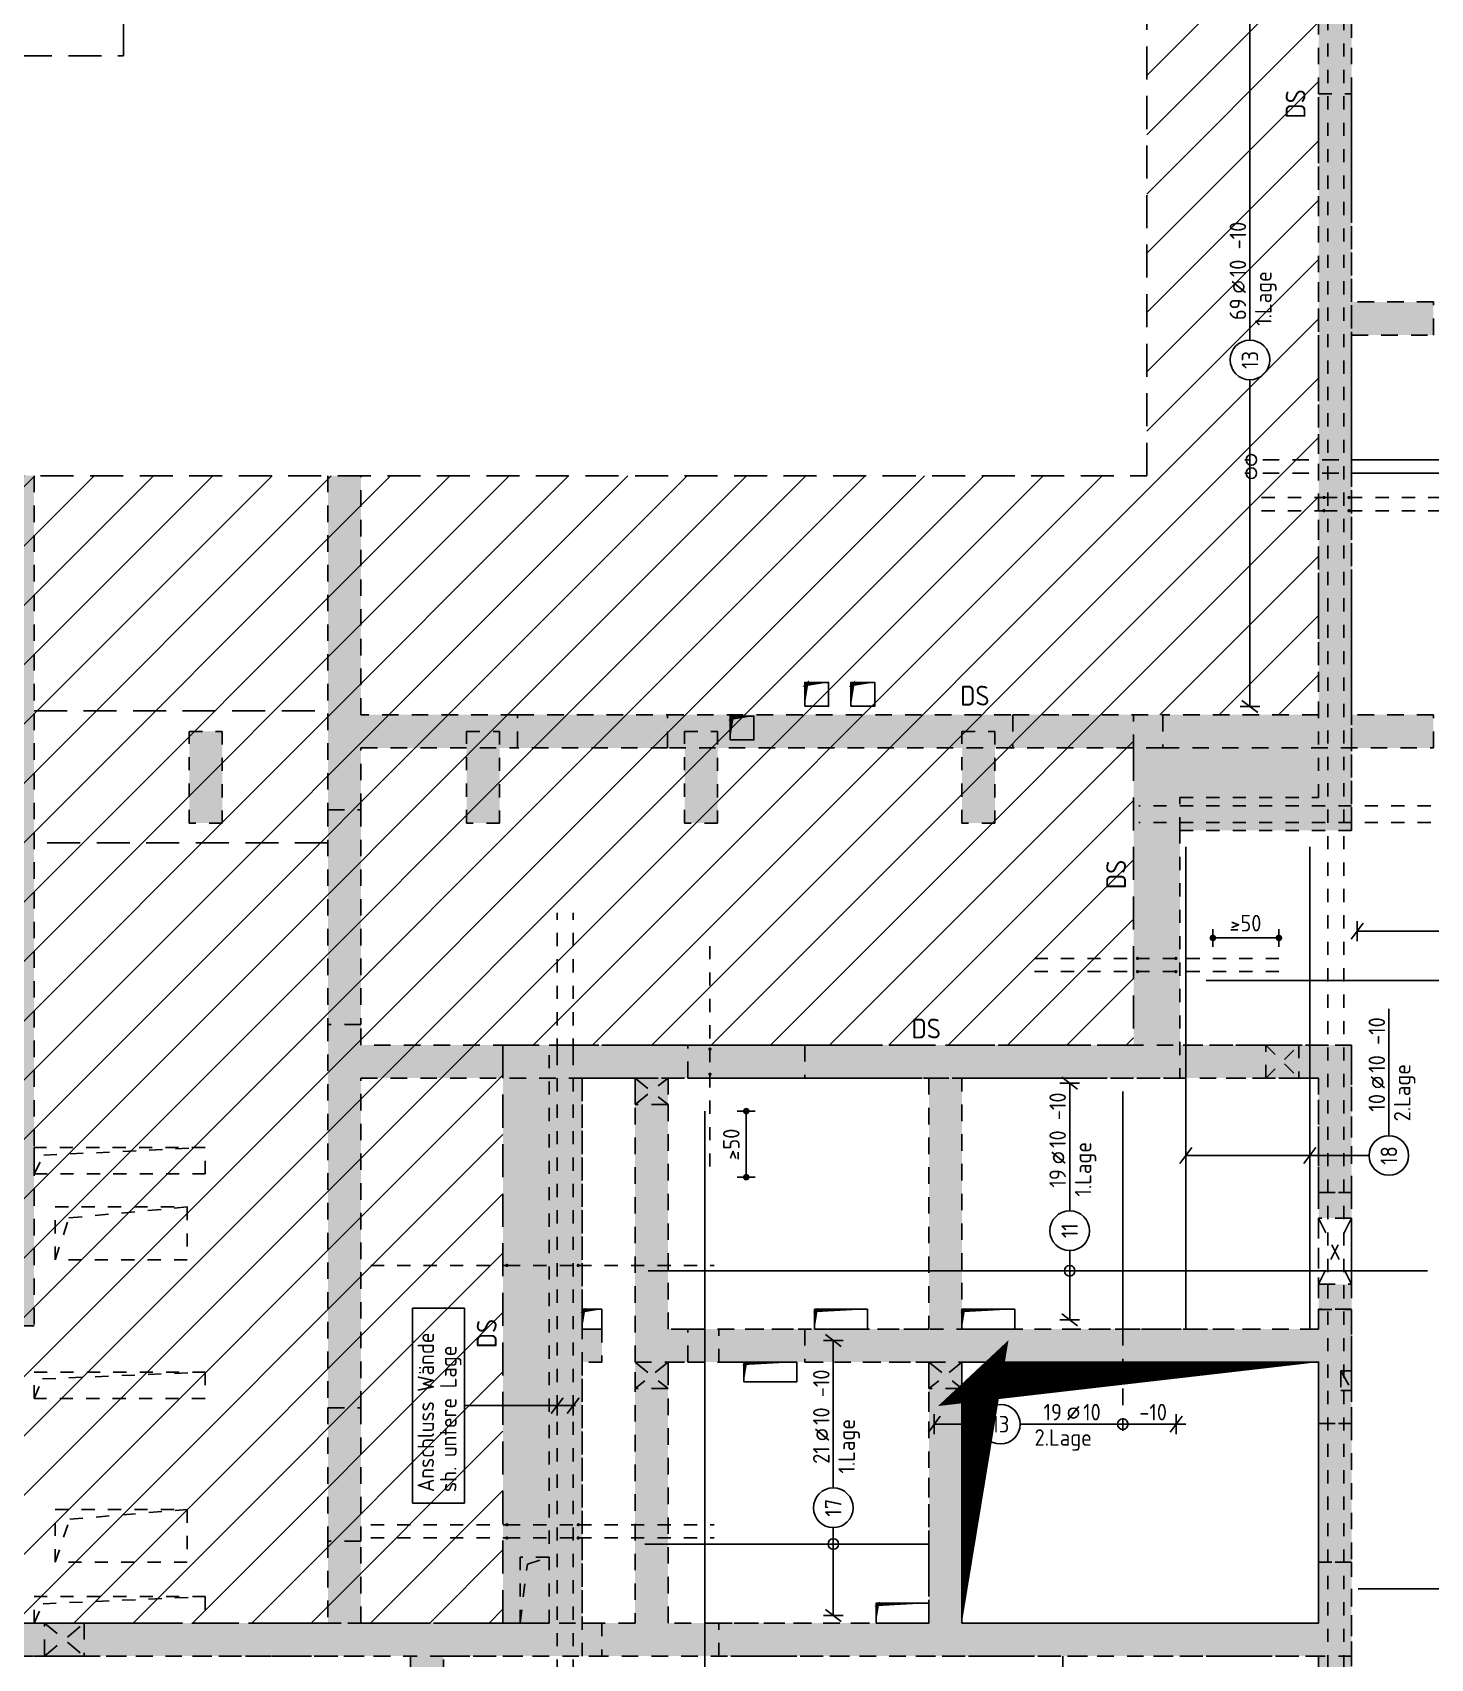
# Model space of a CAD drawing. Extents: x 6 to 95.2, y -7.1 to 49.1.
# Drawn here: x 44.34 to 54.93, y 15.61 to 27.92 of the extents above; entities that cross this region are included whole.
import ezdxf
from ezdxf.enums import TextEntityAlignment as Align

# ---------------------------------------------------------------- set-up
doc = ezdxf.new("R2010")
doc.units = 0
doc.header["$LTSCALE"] = 0.5
for name, pattern in [('AUSGEZOGEN', [1000.01, 1000, 0.01]), ('DASHED', [0.75, 0.5, -0.25]), ('DOT', [0.175, 0.05, -0.125]), ('HIDDEN', [0.375, 0.25, -0.125]), ('HIDDEN2', [0.187, 0.125, -0.062]), ('PUNKT', [0.175, 0.05, -0.125]), ('STRICHLINIE', [0.75, 0.5, -0.25]), ('VERDECKT', [0.375, 0.25, -0.125])]:
    doc.linetypes.add(name, pattern=pattern)
for name, color, linetype in [('1.UG', 7, 'Continuous'), ('BETON', 7, 'Continuous'), ('DD', 7, 'Continuous'), ('DETAIL', 7, 'Continuous'), ('DRUEBER', 7, 'Continuous'), ('DS', 7, 'Continuous'), ('grau_dunkel', 7, 'Continuous'), ('grau_hell', 7, 'Continuous'), ('grau_mittel', 7, 'Continuous'), ('HILFE', 7, 'Continuous'), ('MASSE', 7, 'Continuous'), ('OBJEKT', 7, 'Continuous'), ('RND', 7, 'Continuous'), ('SCHATTEN', 7, 'Continuous'), ('TEXT', 7, 'Continuous'), ('VERDECKT', 7, 'Continuous'), ('WD', 7, 'Continuous')]:
    doc.layers.add(name, color=color, linetype=linetype)
doc.layers.add('NOPLOT', color=7, linetype='Continuous', plot=False)
doc.styles.add('txt', font='isocp.shx')
doc.dimstyles.new('DOT_I', dxfattribs={"dimscale": 0.5, "dimtxt": 0.25, "dimasz": 0.25, "dimexe": 0.1, "dimexo": 0.3, "dimgap": 0.1, "dimtad": 1, "dimdec": 3, "dimzin": 3, "dimtxsty": 'txt', "dimblk": 'DOT', "dimblk1": 'DOT', "dimblk2": 'DOT', "dimsah": 1, "dimcen": 0.1, "dimse1": 1, "dimse2": 1, "dimazin": 0, "dimtfac": 1, "dimtdec": 4, "dimtix": 1, "dimtmove": 2, "dimatfit": 3, "dimfxl": 0, "dimtvp": 1, "dimtolj": 1, "dimtzin": 0, "dimarcsym": 0})

# ---------------------------------------------------------------- blocks, each defined once
blk = doc.blocks.new('lei_gre')
at = {"layer": 'RND', "color": 7, "linetype": 'Continuous'}
for p, q in [((-0.09, -0.12), (0.09, 0.12)), ((0, 0.15), (0, -0.15))]:
    blk.add_line(p, q, dxfattribs=at)
blk = doc.blocks.new('RND_LEI')
at = {"layer": 'RND', "color": 7, "linetype": 'Continuous'}
blk.add_line((1.022, 0.066), (1.19, 0.27), dxfattribs=at)
for centre, radius in [((0, 0), 0.3), ((1.106, 0.168), 0.075)]:
    blk.add_circle(centre, radius, dxfattribs=at)
at = {"layer": 'RND', "color": 7, "linetype": 'Continuous', "style": 'txt'}
blk.add_attdef('ANZ', text='', height=0.25, dxfattribs=at).set_placement((0.931, 0.057), align=Align.RIGHT)
for tag, p in [('DUM', (1.253, 0.057)), ('ABSTD', (1.674, 0.057)), ('POSTXT', (0.374, -0.327))]:
    blk.add_attdef(tag, p, '', height=0.25, dxfattribs=at)
blk.add_attdef('POSL', text='', height=0.25, dxfattribs=at).set_placement((0, 0), align=Align.MIDDLE)
blk = doc.blocks.new('DOT')
at = {"layer": 'MASSE', "color": 7, "linetype": 'Continuous'}
for p, q in [((0, 0), (-1, 0)), ((0, 0.54), (0, -0.54))]:
    blk.add_line(p, q, dxfattribs=at)
at = {"layer": 'MASSE', "color": 7, "linetype": 'Continuous', "const_width": 0.2}
blk.add_lwpolyline([(-0.1, 0, 1), (0.1, 0, 1)], format="xyb", close=True, dxfattribs=at)
blk = doc.blocks.new('*D37')
at = {"layer": 'Defpoints', "color": 0, "linetype": 'AUSGEZOGEN', "transparency": 16777216}
for p in [(53.278, 21.067), (53.278, 21.067), (53.778, 21.067)]:
    blk.add_point(p, dxfattribs=at)
at = {"layer": 'MASSE', "color": 0, "linetype": 'AUSGEZOGEN', "lineweight": -2, "transparency": 16777216}
blk.add_line((53.653, 21.067), (53.403, 21.067), dxfattribs=at)
at = {"layer": 'MASSE', "color": 0, "linetype": 'AUSGEZOGEN', "lineweight": -2, "transparency": 16777216, "xscale": 0.125, "yscale": 0.125, "zscale": 0.125, "rotation": 180}
blk.add_blockref('DOT', (53.278, 21.067), dxfattribs=at)
at = {"layer": 'MASSE', "color": 0, "linetype": 'AUSGEZOGEN', "lineweight": -2, "transparency": 16777216, "xscale": 0.125, "yscale": 0.125, "zscale": 0.125}
blk.add_blockref('DOT', (53.778, 21.067), dxfattribs=at)
at = {"layer": 'MASSE', "color": 0, "linetype": 'AUSGEZOGEN', "transparency": 16777216, "insert": (53.528, 21.179), "char_height": 0.125, "attachment_point": 5, "style": 'txt'}
blk.add_mtext('\\A1;>50', dxfattribs=at)
blk = doc.blocks.new('*D38')
at = {"layer": 'Defpoints', "color": 0, "linetype": 'AUSGEZOGEN', "transparency": 16777216}
for p in [(49.745, 19.756), (49.745, 19.256), (49.745, 19.256)]:
    blk.add_point(p, dxfattribs=at)
at = {"layer": 'MASSE', "color": 0, "linetype": 'AUSGEZOGEN', "lineweight": -2, "transparency": 16777216}
blk.add_line((49.745, 19.631), (49.745, 19.381), dxfattribs=at)
at = {"layer": 'MASSE', "color": 0, "linetype": 'AUSGEZOGEN', "lineweight": -2, "transparency": 16777216, "xscale": 0.125, "yscale": 0.125, "zscale": 0.125}
for p, rotation in [((49.745, 19.756), 90), ((49.745, 19.256), 270)]:
    blk.add_blockref('DOT', p, dxfattribs=dict(at, rotation=rotation))
at = {"layer": 'MASSE', "color": 0, "linetype": 'AUSGEZOGEN', "transparency": 16777216, "insert": (49.632, 19.506), "char_height": 0.125, "attachment_point": 5, "rotation": 90, "style": 'txt'}
blk.add_mtext('\\A1;>50', dxfattribs=at)

msp = doc.modelspace()

# ---------------------------------------------------------------- hatches: boundary and pattern name
at = {"layer": '1.UG', "linetype": 'DOT'}
h = msp.add_hatch(dxfattribs=at)
h.set_pattern_fill('DOTS', scale=0.05, double=1)
h.set_pattern_definition([(0, (7.57585, -45.04436), (0.0396875, 0.079375), [0, -0.079375])])
h.paths.add_polyline_path([(49.538, 18.10576), (49.538, 17.85576), (51.128, 17.85576), (51.128, 15.88076), (49.538, 15.88076), (49.538, 15.63076), (54.328, 15.63076), (54.328, 16.34076), (54.078, 16.34076), (54.078, 15.88076), (51.378, 15.88076), (51.378, 17.85576), (54.078, 17.85576), (54.078, 17.39076), (54.328, 17.39076), (54.328, 18.2555), (54.078, 18.2555), (54.078, 18.10576)], flags=17)
h.paths.add_polyline_path([(30.503, 15.63076), (30.503, 15.88076), (26.738, 15.88076), (26.738, 15.63076)], flags=17)
h.paths.add_polyline_path([(25.628, 14.00776), (25.328, 14.00776), (25.328, 10.28076), (24.853, 10.28076), (24.853, 9.98076), (25.328, 9.98076), (25.328, 8.88076), (25.628, 8.88076)])
h.paths.add_polyline_path([(21.173, 15.97576), (21.173, 15.67576), (21.628, 15.67576), (21.628, 8.88076), (21.838, 8.88076), (21.838, 9.98076), (22.378, 9.98076), (22.378, 10.28076), (21.838, 10.28076), (21.838, 15.97576)])
h.paths.add_polyline_path([(21.838, 18.02576), (21.838, 29.83076), (25.328, 29.83076), (25.328, 21.88076), (26.703, 21.88076), (26.703, 22.13076), (25.578, 22.13076), (25.578, 29.83076), (27.828, 29.83076), (27.828, 28.59076), (28.078, 28.59076), (28.078, 30.13076), (21.678, 30.13076), (21.678, 23.05576), (21.628, 23.05576), (21.628, 18.32576), (21.173, 18.32576), (21.173, 18.02576)])
h.paths.add_polyline_path([(28.078, 27.45576), (27.828, 27.45576), (27.828, 21.88076), (28.078, 21.88076)])
h.paths.add_polyline_path([(31.853, 9.18076), (31.553, 9.18076), (31.553, 8.88076), (31.853, 8.88076)])
h.paths.add_polyline_path([(39.053, 9.18076), (39.053, 8.88076), (39.353, 8.88076), (39.353, 9.18076)])
h.paths.add_polyline_path([(46.553, 9.18076), (46.553, 8.88076), (46.853, 8.88076), (46.853, 9.18076)])
h.paths.add_polyline_path([(54.353, 8.88076), (54.353, 9.18076), (54.053, 9.18076), (54.053, 8.88076)])
h.paths.add_polyline_path([(60.053, 9.18076), (60.053, 8.88076), (60.603, 8.88076), (60.603, 11.38076), (60.303, 11.38076), (60.303, 9.18076)])
h.paths.add_polyline_path([(60.303, 15.90576), (60.303, 15.60576), (60.603, 15.60576), (60.603, 15.90576)])
h.paths.add_polyline_path([(60.603, 22.63076), (60.303, 22.63076), (60.303, 21.88076), (60.603, 21.88076)])
h.paths.add_polyline_path([(60.603, 30.13076), (54.078, 30.13076), (54.078, 28.59076), (54.328, 28.59076), (54.328, 29.83076), (56.578, 29.83076), (56.578, 22.13076), (55.453, 22.13076), (55.453, 21.88076), (56.828, 21.88076), (56.828, 29.83076), (60.303, 29.83076), (60.303, 25.13076), (60.603, 25.13076)])
h.paths.add_polyline_path([(54.078, 22.13076), (53.028, 22.13076), (53.028, 21.88076), (54.328, 21.88076), (54.328, 27.45576), (54.078, 27.45576)])
h.paths.add_polyline_path([(51.378, 21.93576), (51.628, 21.93576), (51.628, 22.63076), (51.378, 22.63076)])
h.paths.add_polyline_path([(49.528, 22.63076), (49.278, 22.63076), (49.278, 21.93576), (49.528, 21.93576)])
h.paths.add_polyline_path([(47.878, 22.63076), (47.628, 22.63076), (47.628, 21.93576), (47.878, 21.93576)])
h.paths.add_polyline_path([(45.778, 22.63076), (45.528, 22.63076), (45.528, 21.93576), (45.778, 21.93576)])
h.paths.add_polyline_path([(43.878, 21.93576), (44.128, 21.93576), (44.128, 22.63076), (43.878, 22.63076)])
h.paths.add_polyline_path([(41.778, 21.93576), (42.028, 21.93576), (42.028, 22.63076), (41.778, 22.63076)])
h.paths.add_polyline_path([(40.128, 21.93576), (40.378, 21.93576), (40.378, 22.63076), (40.128, 22.63076)])
h.paths.add_polyline_path([(38.278, 22.63076), (38.028, 22.63076), (38.028, 21.93576), (38.278, 21.93576)])
h.paths.add_polyline_path([(48.253, 15.88076), (36.178, 15.88076), (36.178, 20.00576), (37.378, 20.00576), (37.378, 20.25576), (34.613, 20.25576), (34.613, 20.00576), (34.763, 20.00576), (34.763, 18.81576), (31.913, 18.81576), (31.913, 20.00576), (33.728, 20.00576), (33.728, 20.25576), (25.328, 20.25576), (25.328, 15.63076), (25.728, 15.63076), (25.728, 15.88076), (25.578, 15.88076), (25.578, 20.00576), (31.663, 20.00576), (31.663, 15.88076), (31.513, 15.88076), (31.513, 15.63076), (32.063, 15.63076), (32.063, 15.88076), (31.913, 15.88076), (31.913, 18.56576), (35.013, 18.56576), (35.013, 20.00576), (35.928, 20.00576), (35.928, 15.88076), (33.073, 15.88076), (33.073, 15.63076), (48.653, 15.63076), (48.653, 15.88076), (48.503, 15.88076), (48.503, 17.85576), (48.653, 17.85576), (48.653, 18.10576), (48.503, 18.10576), (48.503, 20.00576), (54.078, 20.00576), (54.078, 19.1405), (54.328, 19.1405), (54.328, 20.25576), (48.253, 20.25576)])
at = {"layer": 'grau_hell', "linetype": 'AUSGEZOGEN'}
h = msp.add_hatch(dxfattribs=at)
h.set_pattern_fill('ANSI31', color=9, scale=0.1, style=0, double=1)
h.set_pattern_definition([(45, (7.57585, -0.5435), (-0.2245064, 0.2245064), [])])
h.paths.add_polyline_path([(52.778, 29.83076), (52.778, 24.56509), (29.403, 24.56509), (29.403, 29.83076), (28.103, 29.83076), (28.103, 20.25576), (37.72785, 20.25576), (37.72785, 15.88076), (47.90285, 15.88076), (47.90285, 20.25576), (52.678, 20.25576), (52.678, 22.75576), (54.078, 22.75576), (54.078, 29.83076)])
at = {"layer": 'grau_hell'}
h = msp.add_hatch(color=9, dxfattribs=at)
h.paths.add_polyline_path([(52.898, 22.50576), (52.678, 22.50576), (52.678, 20.25576), (53.028, 20.25576), (53.028, 21.88076), (53.028, 22.13076), (54.078, 22.13076), (54.078, 22.50576)])
h.paths.add_polyline_path([(53.028, 22.13076), (53.028, 21.88076), (54.203, 21.88076), (54.203, 22.50576), (54.078, 22.50576), (54.078, 22.13076)])
h.paths.add_polyline_path([(54.203, 21.88076), (54.328, 21.88076), (54.328, 22.50576), (54.203, 22.50576)])
at = {"layer": 'grau_mittel', "extrusion": (0, 0, -1)}
for points in [[(-60.603, 15.33076), (-60.303, 15.33076), (-56.828, 15.33076), (-56.828, 15.18076), (-56.578, 15.18076), (-56.578, 16.38076), (-56.828, 16.38076), (-56.828, 15.58076), (-60.303, 15.58076), (-60.303, 20.40576), (-56.828, 20.40576), (-56.828, 19.40576), (-56.578, 19.40576), (-56.578, 20.80576), (-56.828, 20.80576), (-56.828, 20.65576), (-60.303, 20.65576), (-60.303, 29.83076), (-56.828, 29.83076), (-56.828, 25.96576), (-56.828, 22.30576), (-56.578, 22.30576), (-56.578, 22.50576), (-55.958, 22.50576), (-55.958, 22.75576), (-56.578, 22.75576), (-56.578, 25.63076), (-55.958, 25.63076), (-55.958, 25.88076), (-56.578, 25.88076), (-56.578, 29.83076), (-54.328, 29.83076), (-54.328, 25.88076), (-54.948, 25.88076), (-54.948, 25.63076), (-54.328, 25.63076), (-54.328, 22.75576), (-54.948, 22.75576), (-54.948, 22.50576), (-52.898, 22.50576), (-52.898, 22.75576), (-54.078, 22.75576), (-54.078, 29.83076), (-52.778, 29.83076), (-52.778, 30.13076), (-60.603, 30.13076)], [(-46.578, 22.03576), (-46.578, 24.56509), (-46.828, 24.56509), (-46.828, 22.75576), (-48.013, 22.75576), (-48.013, 22.50576), (-46.828, 22.50576), (-46.828, 22.03576)], [(-21.903, 8.88076), (-21.903, 9.18076), (-27.828, 9.18076), (-27.828, 15.63076), (-27.708, 15.63076), (-27.708, 15.88076), (-31.933, 15.88076), (-31.933, 15.63076), (-28.078, 15.63076), (-28.078, 9.18076), (-34.078, 9.18076), (-34.078, 15.63076), (-33.943, 15.63076), (-33.943, 15.88076), (-34.563, 15.88076), (-34.563, 15.63076), (-34.328, 15.63076), (-34.328, 9.18076), (-47.203, 9.18076), (-47.203, 15.63076), (-36.573, 15.63076), (-36.573, 15.88076), (-46.578, 15.88076), (-47.90285, 15.88076), (-48.903, 15.88076), (-48.903, 20.00576), (-46.828, 20.00576), (-46.828, 17.51076), (-46.578, 17.51076), (-46.578, 20.41076), (-46.828, 20.41076), (-46.828, 20.25576), (-49.303, 20.25576), (-49.303, 20.00576), (-49.153, 20.00576), (-49.153, 18.10576), (-49.303, 18.10576), (-49.303, 17.85576), (-49.153, 17.85576), (-49.153, 15.88076), (-51.128, 15.88076), (-51.128, 17.85576), (-50.188, 17.85576), (-50.188, 18.10576), (-51.128, 18.10576), (-51.128, 20.00568), (-50.188, 20.00576), (-50.188, 20.25576), (-54.328, 20.25576), (-54.328, 19.14076), (-54.078, 19.14076), (-54.078, 20.00576), (-51.378, 20.00576), (-51.378, 18.10575), (-54.078, 18.10576), (-54.078, 18.25576), (-54.328, 18.25576), (-54.328, 17.39076), (-54.078, 17.39076), (-54.078, 17.85576), (-51.378, 17.85576), (-51.378, 15.88076), (-54.078, 15.88076), (-54.078, 16.34076), (-54.328, 16.34076), (-54.328, 13.98076), (-54.078, 13.98076), (-54.078, 15.63076), (-47.453, 15.63076), (-47.453, 9.18076), (-54.078, 9.18076), (-54.078, 10.83576), (-54.328, 10.83576), (-54.328, 9.18076), (-55.003, 9.18076), (-55.003, 8.88076), (-54.803, 8.88076), (-54.803, 8.38044), (-54.503, 8.38044), (-54.503, 8.88076)], [(-46.578, 15.88076), (-46.578, 16.50076), (-46.828, 16.50076), (-46.828, 15.88076)]]:
    msp.add_hatch(color=61, dxfattribs=at).paths.add_polyline_path(points)
at = {"layer": 'grau_mittel'}
h = msp.add_hatch(color=61, dxfattribs=at)
h.paths.add_polyline_path([(28.853, 18.38076), (28.853, 18.13076), (30.863, 18.13076), (30.863, 18.38076)])
h.paths.add_polyline_path([(37.878, 18.38076), (37.878, 18.13076), (39.828, 18.13076), (39.828, 18.38076), (39.328, 18.38076), (39.328, 22.58576), (39.078, 22.58576), (39.078, 18.38076)])
h.paths.add_polyline_path([(34.763, 18.38076), (34.763, 18.31576), (34.513, 18.31576), (34.513, 18.38076), (32.163, 18.38076), (32.163, 18.31576), (31.913, 18.31576), (31.913, 18.38076), (30.863, 18.38076), (30.863, 18.13076), (37.278, 18.13076), (37.278, 18.38076)])
h.paths.add_polyline_path([(44.353, 24.56509), (44.053, 24.56509), (44.053, 18.38076), (40.428, 18.38076), (40.428, 18.13076), (44.353, 18.13076)])
h = msp.add_hatch(color=61, dxfattribs=at)
h.paths.add_polyline_path([(49.148, 22.50576), (49.148, 22.75576), (48.013, 22.75576), (48.013, 22.50576)])
h.paths.add_polyline_path([(51.763, 22.50576), (51.763, 22.75576), (49.148, 22.75576), (49.148, 22.50576)])
h.paths.add_polyline_path([(52.678, 22.50576), (52.678, 22.75576), (51.763, 22.75576), (51.763, 22.50576)])
h.paths.add_polyline_path([(52.678, 22.50576), (52.898, 22.50576), (52.898, 22.75576), (52.678, 22.75576)])
for points in [[(46.578, 20.41076), (46.828, 20.41076), (46.828, 22.03576), (46.578, 22.03576)], [(50.188, 20.00576), (50.188, 20.25576), (49.303, 20.25576), (49.303, 20.00576)], [(49.303, 18.10576), (49.303, 17.85576), (50.188, 17.85576), (50.188, 18.10576)], [(46.828, 17.51076), (46.578, 17.51076), (46.578, 16.50076), (46.828, 16.50076)], [(54.328, 17.39076), (54.078, 17.39076), (54.078, 16.34076), (54.328, 16.34076)]]:
    msp.add_hatch(color=61, dxfattribs=at).paths.add_polyline_path(points)
h = msp.add_hatch(color=61, dxfattribs=at)
h.paths.add_polyline_path([(54.078, 18.94576), (54.328, 18.94576), (54.328, 19.14076), (54.078, 19.14076)])
h.paths.add_polyline_path([(54.328, 18.44576), (54.078, 18.44576), (54.078, 18.25576), (54.328, 18.25576)])

# ---------------------------------------------------------------- linework, layer by layer
at = {"layer": 'BETON', "color": 6, "linetype": 'AUSGEZOGEN'}
msp.add_lwpolyline([(51.378, 17.85576), (54.078, 17.85576), (54.078, 15.88076), (51.378, 15.88076)], close=True, dxfattribs=at)
at = {"layer": 'DD', "color": 102, "linetype": 'HIDDEN2'}
for p, q in [((44.42619, 19.42237), (45.648, 19.48076)), ((44.353, 19.28076), (44.42619, 19.42237)), ((44.61755, 18.9472), (45.513, 19.03076)), ((44.513, 18.63076), (44.61755, 18.9472)), ((44.353, 17.58076), (44.41724, 17.72863)), ((44.41724, 17.72863), (45.648, 17.78076)), ((44.62345, 16.66689), (45.513, 16.74076)), ((44.513, 16.34076), (44.62345, 16.66689)), ((44.353, 15.88076), (44.4212, 16.02689)), ((44.4212, 16.02689), (45.648, 16.08076))]:
    msp.add_line(p, q, dxfattribs=at)
at = {"layer": 'DD', "color": 7, "linetype": 'HIDDEN2'}
for p, q in [((48.08787, 16.32572), (48.253, 16.38076)), ((48.033, 15.88076), (48.08787, 16.32572))]:
    msp.add_line(p, q, dxfattribs=at)
at = {"layer": 'DD', "color": 7, "linetype": 'AUSGEZOGEN'}
for points in [[(50.188, 22.82076), (50.368, 22.82076), (50.368, 23.00076), (50.188, 23.00076)], [(50.538, 22.82076), (50.718, 22.82076), (50.718, 23.00076), (50.538, 23.00076)], [(49.623, 22.56576), (49.803, 22.56576), (49.803, 22.74576), (49.623, 22.74576)], [(48.653, 18.25576), (48.503, 18.25576), (48.503, 18.10576), (48.653, 18.10576)], [(50.263, 18.25576), (50.663, 18.25576), (50.663, 18.10576), (50.263, 18.10576)], [(51.378, 18.10575), (51.778, 18.10575), (51.778, 18.25576), (51.378, 18.25576)], [(49.728, 17.70576), (50.128, 17.70576), (50.128, 17.85576), (49.728, 17.85576)], [(50.728, 15.88076), (51.128, 15.88076), (51.128, 16.03076), (50.728, 16.03076)]]:
    msp.add_lwpolyline(points, close=True, dxfattribs=at)
at = {"layer": 'DD', "color": 102, "linetype": 'HIDDEN2'}
for points in [[(44.353, 19.28076), (45.648, 19.28076), (45.648, 19.48076), (44.353, 19.48076)], [(44.513, 19.03076), (45.513, 19.03076), (45.513, 18.63076), (44.513, 18.63076)], [(44.353, 17.78076), (45.648, 17.78076), (45.648, 17.58076), (44.353, 17.58076)], [(44.513, 16.74076), (45.513, 16.74076), (45.513, 16.34076), (44.513, 16.34076)], [(44.353, 16.08076), (45.648, 16.08076), (45.648, 15.88076), (44.353, 15.88076)]]:
    msp.add_lwpolyline(points, close=True, dxfattribs=at)
at = {"layer": 'DD', "color": 7, "linetype": 'HIDDEN2'}
msp.add_lwpolyline([(48.033, 15.88076), (48.253, 15.88076), (48.253, 16.38076), (48.033, 16.38076)], close=True, dxfattribs=at)
at = {"layer": 'DETAIL', "color": 102, "linetype": 'STRICHLINIE'}
msp.add_lwpolyline([(39.73838, 36.02648), (39.73838, 27.74452), (45.02976, 27.74452), (45.02976, 36.02648)], close=True, dxfattribs=at)
at = {"layer": 'DRUEBER', "color": 7, "linetype": 'PUNKT', "lineweight": -2}
for points in [[(54.078, 27.45576), (54.328, 27.45576), (54.328, 21.88076), (53.028, 21.88076), (53.028, 22.13076), (54.078, 22.13076), (54.078, 27.45576)], [(36.178, 15.88076), (48.253, 15.88076), (48.253, 20.25576), (54.328, 20.25576), (54.328, 19.1405), (54.078, 19.1405), (54.078, 20.00576), (48.503, 20.00576), (48.503, 18.10576), (48.653, 18.10576), (48.653, 17.85576), (48.503, 17.85576), (48.503, 15.88076), (48.653, 15.88076), (48.653, 15.63076), (33.073, 15.63076)], [(49.538, 18.10576), (54.078, 18.10576), (54.078, 18.2555), (54.328, 18.2555), (54.328, 17.39076), (54.078, 17.39076), (54.078, 17.85576), (51.378, 17.85576), (51.378, 15.88076), (54.078, 15.88076), (54.078, 16.34076), (54.328, 16.34076), (54.328, 15.63076), (49.538, 15.63076), (49.538, 15.88076), (51.128, 15.88076), (51.128, 17.85576), (49.538, 17.85576), (49.538, 18.10576)]]:
    msp.add_lwpolyline(points, dxfattribs=at)
for points in [[(45.528, 22.63076), (45.778, 22.63076), (45.778, 21.93576), (45.528, 21.93576)], [(47.628, 22.63076), (47.878, 22.63076), (47.878, 21.93576), (47.628, 21.93576)], [(49.278, 22.63076), (49.528, 22.63076), (49.528, 21.93576), (49.278, 21.93576)], [(51.378, 22.63076), (51.628, 22.63076), (51.628, 21.93576), (51.378, 21.93576)]]:
    msp.add_lwpolyline(points, close=True, dxfattribs=at)
at = {"layer": 'DS', "color": 1, "linetype": 'DOT'}
for p, q in [((54.328, 21.88076), (54.328, 30.13076)), ((53.028, 21.88076), (53.028, 20.00576)), ((53.028, 21.88076), (54.328, 21.88076)), ((48.503, 15.63076), (48.503, 20.00576)), ((48.503, 20.00576), (53.028, 20.00576))]:
    msp.add_line(p, q, dxfattribs=at)
at = {"layer": 'DS', "color": 1, "linetype": 'DASHED'}
for p, q in [((52.678, 22.50576), (52.678, 20.25576)), ((47.90285, 15.88076), (47.90285, 20.25576)), ((47.90285, 20.25576), (52.678, 20.25576)), ((37.72785, 15.88076), (47.90285, 15.88076))]:
    msp.add_line(p, q, dxfattribs=at)
at = {"layer": 'grau_dunkel', "color": 21}
for points in [[(48.503, 18.10576, 0, 0.02446, 0), (48.51519, 18.25476, 0, 0, 0), (48.50399, 18.24357, 0.02446, 0, 0), (48.653, 18.25576, 0, 0, 0)], [(50.263, 18.10576, 0, 0.02446, 0), (50.27519, 18.25476, 0, 0, 0), (50.26331, 18.24458, 0.02237, 0, 0), (50.663, 18.25576, 0, 0, 0)], [(51.378, 18.10575, 0, 0.02446, 0), (51.39019, 18.25476, 0, 0, 0), (51.37831, 18.24458, 0.02238, 0, 0), (51.778, 18.25576, 0, 0, 0)], [(54.078, 17.85576, 0, 0.30999, 0), (51.3869, 17.70102, 0, 0, 0), (51.53849, 17.84263, 0.32206, 0, 0), (51.378, 15.88076, 0, 0, 0)], [(49.728, 17.70576, 0, 0.02446, 0), (49.74019, 17.85476, 0, 0, 0), (49.72831, 17.84458, 0.02237, 0, 0), (50.128, 17.85576, 0, 0, 0)], [(50.728, 15.88076, 0, 0.02446, 0), (50.74019, 16.02976, 0, 0, 0), (50.72831, 16.01958, 0.02237, 0, 0), (51.128, 16.03076, 0, 0, 0)]]:
    msp.add_lwpolyline(points, format="xyseb", dxfattribs=at)
at = {"layer": 'grau_hell', "color": 9}
msp.add_solid([(47.90285, 15.88076), (48.503, 15.88076), (47.90285, 20.00576), (48.503, 20.00576)], dxfattribs=at)
at = {"layer": 'HILFE', "color": 102, "linetype": 'DASHED'}
for p, q in [((52.778, 24.56509), (52.778, 30.45707)), ((29.403, 24.56509), (52.778, 24.56509))]:
    msp.add_line(p, q, dxfattribs=at)
at = {"layer": 'HILFE', "color": 102, "linetype": 'AUSGEZOGEN'}
msp.add_line((47.61139, 17.52682), (48.45208, 17.52682), dxfattribs=at)
msp.add_lwpolyline([(47.21877, 16.78954), (47.21877, 18.2641), (47.61139, 18.2641), (47.61139, 16.78954)], close=True, dxfattribs=at)
at = {"layer": 'MASSE', "color": 7, "linetype": 'AUSGEZOGEN'}
for p, q in [((53.41385, 21.12748), (53.46674, 21.12748)), ((49.68402, 19.39155), (49.68402, 19.44444))]:
    msp.add_line(p, q, dxfattribs=at)
at = {"layer": 'NOPLOT', "color": 191, "linetype": 'AUSGEZOGEN'}
msp.add_line((53.00069, 17.38631), (53.07371, 17.38631), dxfattribs=at)
at = {"layer": 'OBJEKT', "color": 7, "linetype": 'DASHED'}
for p, q in [((44.353, 22.78576), (46.578, 22.78576)), ((46.578, 21.78576), (44.353, 21.78576))]:
    msp.add_line(p, q, dxfattribs=at)
at = {"layer": 'OBJEKT', "color": 7, "linetype": 'HIDDEN2'}
msp.add_line((52.678, 22.50576), (52.678, 22.75576), dxfattribs=at)
at = {"layer": 'RND', "color": 7, "linetype": 'AUSGEZOGEN'}
for p, q in [((53.55848, 25.59208), (53.55848, 29.73856)), ((53.55848, 22.81943), (53.55848, 25.29208)), ((54.37027, 21.1184), (55.17727, 21.1184)), ((54.6102, 19.57011), (54.6102, 20.53143)), ((52.19385, 19.0008), (52.19385, 19.96757)), ((52.19385, 18.17626), (52.19385, 18.7008)), ((50.40434, 16.90378), (50.40434, 18.01974)), ((51.16877, 17.38631), (51.51941, 17.38631)), ((51.81941, 17.38631), (52.93537, 17.38631)), ((51.81941, 17.38631), (53.00069, 17.38631)), ((50.40434, 15.93752), (50.40434, 16.60378))]:
    msp.add_line(p, q, dxfattribs=at)
at = {"layer": 'RND', "color": 102, "linetype": 'VERDECKT'}
for p, q in [((54.45561, 24.68532), (53.51933, 24.68532)), ((54.45561, 24.58532), (53.51933, 24.58532)), ((52.59557, 18.10576), (52.59557, 17.33631))]:
    msp.add_line(p, q, dxfattribs=at)
at = {"layer": 'RND', "color": 1, "linetype": 'HIDDEN2'}
for p, q in [((48.31376, 20.20503), (48.31376, 21.25576)), ((48.43503, 20.20503), (48.43503, 21.25576))]:
    msp.add_line(p, q, dxfattribs=at)
at = {"layer": 'RND', "color": 102, "linetype": 'AUSGEZOGEN'}
msp.add_line((54.4602, 19.42011), (53.07371, 19.42011), dxfattribs=at)
at = {"layer": 'RND', "color": 1, "linetype": 'HIDDEN2'}
for points in [[(54.1481, 30.03812), (54.1481, 14.93076)], [(54.2701, 30.03812), (54.2701, 14.93076)], [(54.11885, 24.401), (54.309, 24.401)], [(54.309, 24.401), (55.089, 24.401)], [(54.11885, 24.301), (54.309, 24.301)], [(54.309, 24.301), (55.089, 24.301)], [(57.528, 22.0673), (52.71849, 22.0673)], [(57.528, 21.94192), (52.71849, 21.94192)], [(52.998, 20.91215), (52.70785, 20.91215)], [(52.998, 20.81215), (52.70785, 20.81215)], [(53.778, 20.91215), (52.998, 20.91215)], [(53.778, 20.81215), (52.998, 20.81215)], [(48.31376, 20.20503), (48.31376, 14.63076)], [(48.43503, 20.20503), (48.43503, 14.63076)], [(49.47043, 20.22576), (49.47043, 20.03561)], [(49.47043, 20.03561), (49.47043, 19.25561)], [(47.93285, 18.58807), (48.473, 18.58807)], [(48.473, 18.58807), (49.503, 18.58807)], [(47.93285, 16.62478), (48.473, 16.62478)], [(48.473, 16.62478), (49.503, 16.62478)], [(47.93285, 16.52478), (48.473, 16.52478)], [(48.473, 16.52478), (49.503, 16.52478)]]:
    msp.add_lwpolyline(points, dxfattribs=at)
at = {"layer": 'RND', "color": 1, "linetype": 'AUSGEZOGEN'}
for points in [[(54.45561, 24.68532), (56.25561, 24.68532)], [(54.45561, 24.58532), (56.25561, 24.58532)], [(53.07371, 18.10576), (53.07371, 21.75576)], [(54.01217, 18.10576), (54.01217, 21.75576)], [(53.228, 20.74502), (60.328, 20.74502)], [(52.59557, 19.90576), (52.59557, 18.10576)], [(49.43043, 19.7557), (49.43043, 9.2057)], [(49.003, 18.54761), (54.903, 18.54761)], [(48.978, 16.47901), (51.128, 16.47901)], [(54.378, 16.13878), (60.278, 16.13878)], [(52.14178, 9.18076), (52.14178, 15.63076)]]:
    msp.add_lwpolyline(points, dxfattribs=at)
at = {"layer": 'RND', "color": 7, "linetype": 'DOT'}
for points in [[(53.64642, 24.401), (54.11885, 24.401)], [(53.64642, 24.301), (54.11885, 24.301)], [(49.47043, 21.00576), (49.47043, 20.22576)], [(51.92785, 20.91215), (52.70785, 20.91215)], [(51.92785, 20.81215), (52.70785, 20.81215)], [(46.90285, 18.58807), (47.93285, 18.58807)], [(46.90285, 16.62478), (47.93285, 16.62478)], [(46.90285, 16.52478), (47.93285, 16.52478)]]:
    msp.add_lwpolyline(points, dxfattribs=at)
at = {"layer": 'RND', "color": 7, "linetype": 'AUSGEZOGEN', "const_width": 0.0125}
for points in [[(54.1126, 24.401, 1), (54.1251, 24.401, 1)], [(54.30275, 24.401, 1), (54.31525, 24.401, 1)], [(54.1126, 24.301, 1), (54.1251, 24.301, 1)], [(54.30275, 24.301, 1), (54.31525, 24.301, 1)], [(52.7141, 20.91215, 1), (52.7016, 20.91215, 1)], [(53.00425, 20.91215, 1), (52.99175, 20.91215, 1)], [(52.7141, 20.81215, 1), (52.7016, 20.81215, 1)], [(53.00425, 20.81215, 1), (52.99175, 20.81215, 1)], [(49.47043, 20.23201, 1), (49.47043, 20.21951, 1)], [(49.47043, 20.04186, 1), (49.47043, 20.02936, 1)], [(47.9266, 18.58807, 1), (47.9391, 18.58807, 1)], [(48.46675, 18.58807, 1), (48.47925, 18.58807, 1)], [(47.9266, 16.62478, 1), (47.9391, 16.62478, 1)], [(48.46675, 16.62478, 1), (48.47925, 16.62478, 1)], [(47.9266, 16.52478, 1), (47.9391, 16.52478, 1)], [(48.46675, 16.52478, 1), (48.47925, 16.52478, 1)]]:
    msp.add_lwpolyline(points, format="xyb", close=True, dxfattribs=at)
at = {"layer": 'RND', "color": 7, "linetype": 'AUSGEZOGEN'}
for centre in [(53.56933, 24.68532), (53.56933, 24.58532), (52.19385, 18.54761), (52.59557, 17.38631), (50.40434, 16.47901)]:
    msp.add_circle(centre, 0.04, dxfattribs=at)
at = {"layer": 'SCHATTEN', "color": 1, "linetype": 'AUSGEZOGEN'}
for points in [[(50.188, 22.82076, 0, 0.02935, 0), (50.20262, 22.99957, 0, 0, 0), (50.18919, 22.98613, 0.02935, 0, 0), (50.368, 23.00076, 0, 0, 0)], [(50.538, 22.82076, 0, 0.02935, 0), (50.55262, 22.99957, 0, 0, 0), (50.53919, 22.98613, 0.02935, 0, 0), (50.718, 23.00076, 0, 0, 0)], [(49.623, 22.56576, 0, 0.02935, 0), (49.63762, 22.74457, 0, 0, 0), (49.62419, 22.73113, 0.02935, 0, 0), (49.803, 22.74576, 0, 0, 0)]]:
    msp.add_lwpolyline(points, format="xyseb", dxfattribs=at)
at = {"layer": 'VERDECKT', "color": 7, "linetype": 'VERDECKT', "lineweight": -2}
for p, q in [((48.013, 22.75576), (49.148, 22.75576)), ((51.763, 22.75576), (52.898, 22.75576)), ((49.148, 22.50576), (48.013, 22.50576)), ((52.898, 22.50576), (51.763, 22.50576)), ((46.578, 22.03576), (46.578, 20.41076)), ((46.828, 22.03576), (46.828, 20.41076)), ((49.303, 20.25576), (50.188, 20.25576)), ((50.188, 20.00576), (49.303, 20.00576)), ((54.078, 19.14076), (54.078, 18.25576)), ((54.328, 19.14076), (54.328, 18.25576)), ((49.303, 18.10576), (50.188, 18.10576)), ((49.303, 17.85576), (50.188, 17.85576)), ((46.578, 17.51076), (46.578, 16.50076)), ((46.828, 17.51076), (46.828, 16.50076)), ((54.078, 17.39076), (54.078, 16.34076)), ((54.328, 17.39076), (54.328, 16.34076))]:
    msp.add_line(p, q, dxfattribs=at)
for points in [[(54.078, 29.83076), (54.078, 22.75576), (52.898, 22.75576), (52.898, 22.50576), (54.948, 22.50576), (54.948, 22.75576), (54.328, 22.75576), (54.328, 25.63076), (54.948, 25.63076), (54.948, 25.88076), (54.328, 25.88076), (54.328, 29.83076)], [(44.353, 24.56509), (44.353, 18.13076), (30.863, 18.13076), (30.863, 18.38076)], [(46.578, 24.56509), (46.578, 22.03576), (46.828, 22.03576), (46.828, 22.50576), (48.013, 22.50576), (48.013, 22.75576), (46.828, 22.75576), (46.828, 24.56509)], [(54.328, 13.98076), (54.328, 16.34076), (54.078, 16.34076), (54.078, 15.88076), (51.378, 15.88076), (51.378, 17.85576), (54.078, 17.85576), (54.078, 17.39076), (54.328, 17.39076), (54.328, 18.25576), (54.078, 18.25576), (54.078, 18.10576), (51.378, 18.10575), (51.378, 20.00576), (54.078, 20.00576), (54.078, 19.14076), (54.328, 19.14076), (54.328, 20.25576), (50.188, 20.25576), (50.188, 20.00576), (51.128, 20.00568), (51.128, 18.10576), (50.188, 18.10576), (50.188, 17.85576), (51.128, 17.85576), (51.128, 15.88076), (49.153, 15.88076), (49.153, 17.85576), (49.303, 17.85576), (49.303, 18.10576), (49.153, 18.10576), (49.153, 20.00576), (49.303, 20.00576), (49.303, 20.25576), (46.828, 20.25576), (46.828, 20.41076), (46.578, 20.41076), (46.578, 17.51076), (46.828, 17.51076), (46.828, 20.00576), (48.903, 20.00576), (48.903, 15.88076), (46.828, 15.88076), (46.828, 16.50076), (46.578, 16.50076), (46.578, 15.88076), (36.573, 15.88076)], [(36.573, 15.63076), (47.203, 15.63076), (47.203, 9.18076), (34.328, 9.18076)], [(47.453, 9.18076), (47.453, 15.63076), (54.078, 15.63076), (54.078, 13.98076)]]:
    msp.add_lwpolyline(points, dxfattribs=at)
msp.add_lwpolyline([(49.148, 22.75576), (51.763, 22.75576), (51.763, 22.50576), (49.148, 22.50576)], close=True, dxfattribs=at)
at = {"layer": 'WD', "color": 7, "linetype": 'HIDDEN2'}
for p, q in [((53.678, 20.00576), (53.928, 20.25576)), ((53.678, 20.25576), (53.928, 20.00576))]:
    msp.add_line(p, q, dxfattribs=at)
at = {"layer": 'WD', "color": 171, "linetype": 'HIDDEN'}
for p, q in [((48.903, 20.00576), (49.153, 19.80575)), ((48.903, 19.80575), (49.153, 20.00575)), ((54.078, 18.94576), (54.328, 18.44576)), ((54.328, 18.94576), (54.078, 18.44576)), ((49.153, 17.85576), (48.903, 17.65559)), ((48.903, 17.85559), (49.153, 17.65559)), ((51.128, 17.85576), (51.378, 17.65575)), ((51.378, 17.85576), (51.128, 17.65575)), ((54.248, 17.79075), (54.328, 17.64075)), ((44.433, 15.88076), (44.733, 15.63076)), ((44.433, 15.63076), (44.733, 15.88076))]:
    msp.add_line(p, q, dxfattribs=at)
at = {"layer": 'WD', "color": 7, "linetype": 'HIDDEN2'}
msp.add_lwpolyline([(53.678, 20.25576), (53.928, 20.25576), (53.928, 20.00576), (53.678, 20.00576)], close=True, dxfattribs=at)
at = {"layer": 'WD', "color": 102, "linetype": 'HIDDEN'}
for points in [[(48.903, 20.00575), (49.153, 20.00575), (49.153, 19.80575), (48.903, 19.80575)], [(54.328, 18.94576), (54.078, 18.94576), (54.078, 18.44576), (54.328, 18.44576)], [(48.903, 17.85559), (49.153, 17.85559), (49.153, 17.65559), (48.903, 17.65559)], [(51.128, 17.85576), (51.378, 17.85576), (51.378, 17.65575), (51.128, 17.65575)], [(54.328, 17.79075), (54.248, 17.79075), (54.248, 17.64075), (54.328, 17.64075)], [(44.433, 15.88076), (44.733, 15.88076), (44.733, 15.63076), (44.433, 15.63076)]]:
    msp.add_lwpolyline(points, close=True, dxfattribs=at)

# ---------------------------------------------------------------- block references
at = {"layer": 'RND', "color": 7, "linetype": 'AUSGEZOGEN', "xscale": 0.5, "yscale": 0.5, "zscale": 0.5, "rotation": 90}
for p, values in [((53.55848, 25.44208), {'POSL': '13', 'DUM': '10', 'ANZ': '69', 'ABSTD': '-10', 'POSTXT': ' 1.Lage'}), ((54.6102, 19.42011), {'POSL': '18', 'DUM': '10', 'ANZ': '10', 'ABSTD': '-10', 'POSTXT': ' 2.Lage'}), ((52.19385, 18.8508), {'POSL': '11', 'DUM': '10', 'ANZ': '19', 'ABSTD': '-10', 'POSTXT': ' 1.Lage'}), ((50.40434, 16.75378), {'POSL': '17', 'DUM': '10', 'ANZ': '21', 'ABSTD': '-10', 'POSTXT': ' 1.Lage'})]:
    msp.add_blockref('RND_LEI', p, dxfattribs=at).add_auto_attribs(values)
for p in [(53.55848, 22.81943), (52.19385, 19.96757), (52.19385, 18.17626), (50.40434, 18.01974), (50.40434, 15.93752)]:
    msp.add_blockref('lei_gre', p, dxfattribs=at)
at = {"layer": 'RND', "color": 7, "linetype": 'AUSGEZOGEN', "xscale": 0.5, "yscale": 0.5, "zscale": 0.5}
for p in [(54.37027, 21.1184), (53.07371, 19.42011), (54.01217, 19.42011), (48.31376, 17.52682), (48.43503, 17.52682), (51.16877, 17.38631), (53.00069, 17.38631)]:
    msp.add_blockref('lei_gre', p, dxfattribs=at)
msp.add_blockref('RND_LEI', (51.66941, 17.38631), dxfattribs=at).add_auto_attribs({'POSL': '13', 'DUM': '10', 'ANZ': '19', 'ABSTD': '   -10', 'POSTXT': ' 2.Lage'})

# ---------------------------------------------------------------- texts
at = {"layer": 'TEXT', "color": 1, "linetype": 'AUSGEZOGEN', "style": 'txt'}
for p in [(53.97911, 27.26851), (52.62035, 21.43604), (47.85514, 17.96092)]:
    msp.add_text('DS', height=0.15, rotation=90, dxfattribs=at).set_placement(p)
for p in [(51.36449, 22.82605), (50.99606, 20.30615)]:
    msp.add_text('DS', height=0.15, dxfattribs=at).set_placement(p)
at = {"layer": 'TEXT', "color": 7, "linetype": 'AUSGEZOGEN', "style": 'txt'}
for s, p in [('Anschluss Wände', (47.38131, 16.87269)), ('sh. untere Lage', (47.55165, 16.87269))]:
    msp.add_text(s, height=0.125, rotation=90, dxfattribs=at).set_placement(p)

# ---------------------------------------------------------------- dimensions: what is measured, and where the dimension line sits
at = {"layer": 'MASSE', "color": 7, "linetype": 'AUSGEZOGEN'}
dim = msp.add_linear_dim(base=(53.278, 21.06688), p1=(53.778, 21.06688), p2=(53.278, 21.06688), text='>50', dimstyle='DOT_I', override={"dimdec": 1, "dimlfac": 100}, dxfattribs=at)
dim.commit()
dim.dimension.update_dxf_attribs({"geometry": '*D37', "text_midpoint": (53.528, 21.17938)})
dim = msp.add_linear_dim(base=(49.74461, 19.2557), p1=(49.74461, 19.7557), p2=(49.74461, 19.2557), angle=90, text='>50', dimstyle='DOT_I', override={"dimdec": 1, "dimlfac": 100}, dxfattribs=at)
dim.commit()
dim.dimension.update_dxf_attribs({"geometry": '*D38', "text_midpoint": (49.63211, 19.5057)})

doc.saveas('drawing.dxf')
